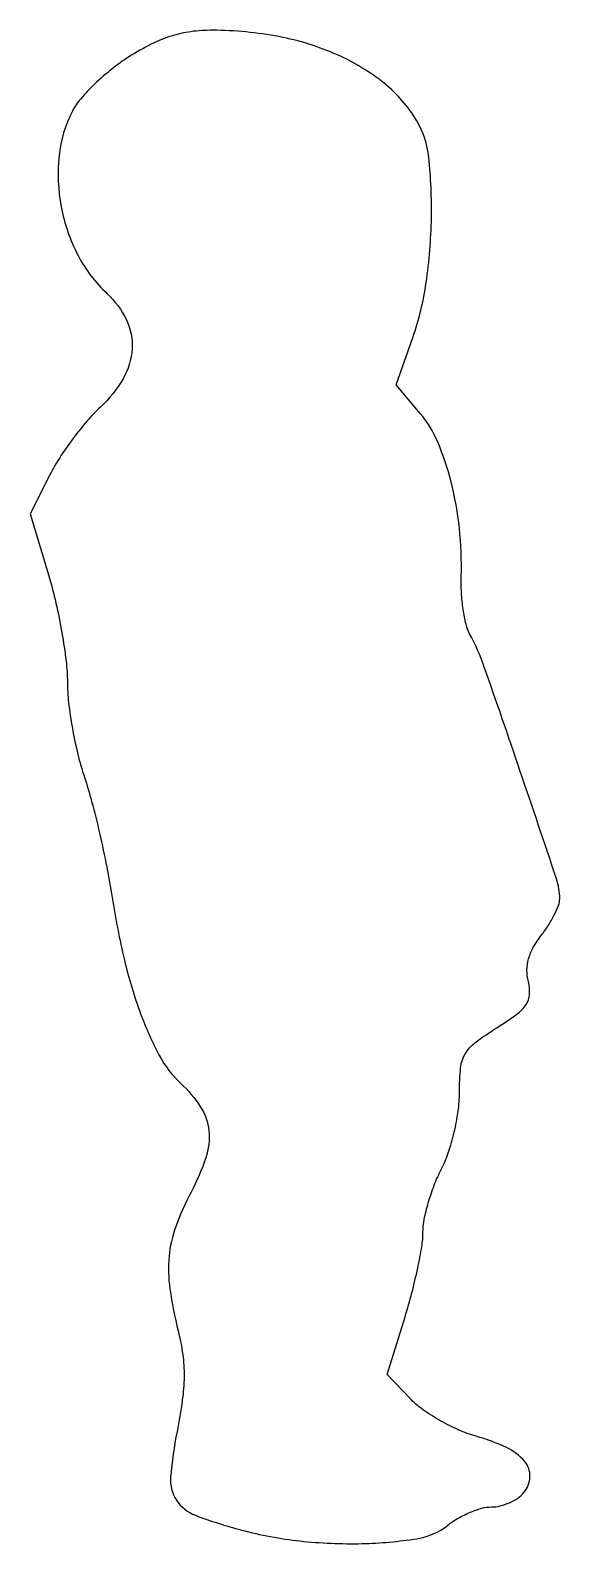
# Model space of a CAD drawing. Extents: x 0 to 58, y 0 to 166.
import ezdxf

# ---------------------------------------------------------------- set-up
doc = ezdxf.new("R2010")
doc.units = 0

msp = doc.modelspace()

# ---------------------------------------------------------------- linework, layer by layer
msp.add_lwpolyline([(10.750939, 163.057004, 0.027022), (8.860252, 161.709493, 0.022993), (7.016672, 160.095106, 0.023631), (5.473931, 158.466567, 0.058528), (4.555158, 157.106664, 0.093779), (3.088232, 152.195168, 0.072998), (3.325554, 146.615898, 0.072185), (5.167504, 141.27959, 0.087565), (8.371121, 137.075686, -0.09631), (10.479952, 134.206523, -0.126146), (11.09477, 131.024056, -0.116635), (10.10983, 127.751535, -0.074667), (7.622184, 124.63487, 0.028648), (6.172022, 123.125526, 0.016695), (4.603155, 121.164425, 0.016658), (3.158361, 119.088579, 0.026946), (2.087956, 117.222745), (-0.068457, 112.94549), (1.965772, 106.114932, -0.016411), (2.744766, 103.146397, -0.012759), (3.402445, 99.873328, -0.012951), (3.858952, 96.787681, -0.030254), (4, 94.458766, 0.029391), (4.132187, 92.211899, 0.015008), (4.547794, 89.415498, 0.014859), (5.150388, 86.549994, 0.02157), (5.864832, 84.066579, -0.016415), (6.664126, 81.392259, -0.007721), (7.529236, 77.889854, -0.007642), (8.323457, 74.189603, -0.010665), (8.912187, 70.856327, 0.020084), (10.260381, 63.981635, 0.029723), (12.035608, 58.102382, 0.034571), (14.115104, 53.468048, 0.083314), (16.403975, 50.501413, -0.062817), (18.617315, 47.862509, -0.119523), (19.521723, 45.260608, -0.105121), (19.18657, 42.303593, -0.041613), (17.564623, 38.525514, 0.035213), (15.887273, 34.752155, 0.06398), (15.151465, 31.463364, 0.059013), (15.242109, 27.918991, 0.02581), (16.154897, 23.299128, -0.02807), (16.651918, 20.722412, -0.036479), (16.799632, 18.323478, -0.031516), (16.601789, 15.670581, -0.014692), (16.028827, 12.268092, 0.028317), (15.327193, 7.274466, 0.166872), (15.966041, 4.748571, 0.15923), (18.040051, 3.083149, 0.025167), (23.081877, 1.465707, 0.037906), (29.500769, 0.268905, 0.033049), (36.331011, -0.021445, 0.033128), (42.33153, 0.518979, 0.128314), (45.727129, 2, -0.037216), (46.865274, 2.76555, -0.030469), (48.181624, 3.4125, -0.031476), (49.471662, 3.858628, -0.067608), (50.512414, 4, 0.060806), (51.467548, 4.116588, 0.044021), (52.48244, 4.465248, 0.044598), (53.402167, 4.977333, 0.070341), (54.069567, 5.583823, 0.165699), (54.73267, 7.322734, 0.187283), (54.149053, 9.002571, 0.10831), (52.156149, 10.518727, 0.03985), (48.823223, 11.753981, -0.035048), (46.92076, 12.438396, -0.024892), (44.893767, 13.455768, -0.025255), (43.047508, 14.627342, -0.047752), (41.713426, 15.777231), (39.066547, 18.539978), (41.033273, 24.859083, 0.011753), (41.786134, 27.494825, 0.011415), (42.422274, 30.188733, 0.01139), (42.873186, 32.58121, 0.0409), (43, 34.128932, -0.049407), (43.139398, 35.536217, -0.021449), (43.5875, 37.36449, -0.020976), (44.234266, 39.282739, -0.026157), (45, 41, 0.036511), (45.779718, 42.850627, 0.023328), (46.423076, 45.095412, 0.023263), (46.857235, 47.403196, 0.034873), (47, 49.447617, -0.02433), (47.132109, 52.160935, -0.106607), (47.618504, 53.680866, -0.101032), (48.701291, 54.90672, -0.020706), (51.090863, 56.557359, 0.017037), (53.291203, 58.053561, 0.084978), (54.326803, 59.121533, 0.137631), (54.695323, 60.208339, 0.074959), (54.558863, 61.621493, -0.063437), (54.407546, 62.884917, -0.066057), (54.581983, 64.127896, -0.059706), (55.09907, 65.383624, -0.039176), (55.968, 66.686448, 0.024336), (56.745733, 67.780807, 0.025256), (57.4031, 68.932419, 0.025999), (57.866818, 69.981501, 0.091306), (58, 70.704738, 0.08078), (57.643069, 72.899596, 0.001309), (53.638649, 84.782455, 0.002332), (49.723644, 96.126296, 0.038622), (48.115773, 99.783677, -0.065525), (47.722592, 100.826564, -0.021382), (47.416362, 102.445799, -0.020894), (47.226615, 104.292793, -0.022111), (47.196775, 106.114497, 0.033368), (46.992575, 111.364481, 0.035445), (46.088781, 116.433354, 0.038382), (44.616644, 120.81636, 0.074826), (42.692915, 123.953103), (40.059173, 127.083128), (41.883072, 132.291564, 0.048344), (43.351896, 138.287908, 0.031385), (43.928783, 145.406764, 0.030667), (43.642797, 152.021989, 0.107675), (42.313317, 156.046743, 0.090193), (38.778914, 160.130067, 0.065008), (33.622773, 163.274311, 0.057797), (27.204846, 165.275792, 0.045398), (19.945781, 165.975554, 0.034667), (17.545846, 165.821899, 0.043555), (15.372203, 165.33515, 0.040334), (13.189032, 164.442905, 0.024148)], format="xyb", close=True)

doc.saveas('drawing.dxf')
